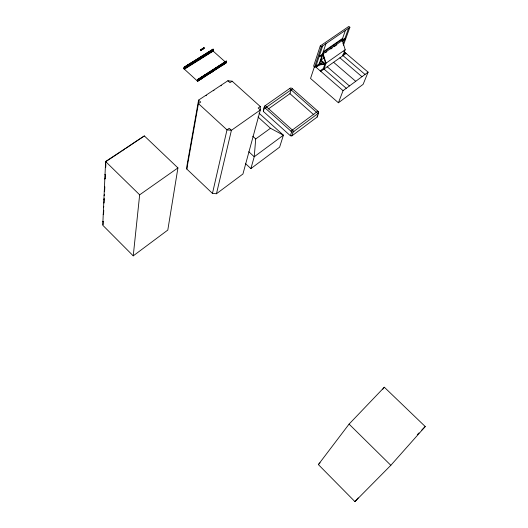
<?xml version="1.0" encoding="UTF-8"?>
<svg xmlns="http://www.w3.org/2000/svg" width="528" height="528" viewBox="0 0 528 528"><rect width="100%" height="100%" fill="white"/><g stroke="black" fill="none" stroke-linecap="round" stroke-linejoin="round"><path stroke-width="0.79" d="M105.6 161.528L102.762 225.238L133.241 255.849L167.805 230.056L177.929 167.911L144.355 135.927L105.6 161.528L139.656 194.825L133.241 255.849M103.105 224.783L103.211 222.413M103.6 213.847L103.745 210.553L103.402 210.797M104.095 202.93L103.752 202.943M104.115 202.468L104.28 198.812L103.93 199.049M104.65 190.628L104.808 187.057L104.452 187.301M105.204 178.286L105.343 175.316M105.692 167.482L105.778 165.686L105.402 165.937M105.785 165.422L105.857 163.871M105.976 161.278L106.484 162.063M186.8 169.039L186.952 165.752L198.568 100.115L205.616 95.462L205.92 95.74L206.474 95.377L206.171 95.099L213.134 90.499L213.437 90.776L213.979 90.413L213.682 90.136L220.559 85.595L220.856 85.866L221.397 85.51L221.1 85.239L227.891 80.751L232.155 81.213L260.304 106.537L260.324 109.969L242.939 173.989L216.467 193.743L212.461 193.406L186.8 169.039L198.429 103.58L198.568 100.115L200.699 102.076L198.429 103.58L226.994 129.862L231.422 130.297L260.324 109.969L258.172 108.029L260.304 106.537M124.898 148.784L125.261 148.54M250.892 168.597L279.616 147.147L283.417 135.194L270.468 128.264L255.717 138.956L254.232 156.757L250.892 168.597L245.546 163.647M134.878 142.19L126.291 148.117M135.234 141.953L144.355 135.927M226.228 62.799L197.624 81.246L183.975 68.805L184.226 67.142L213.259 49.256L212.949 50.926L184.186 68.996L184.246 67.082L187.691 64.99M184.246 67.082L183.975 68.805M184.477 68.68L184.397 69.194L213.16 51.11L213.259 50.602L184.265 68.488L213.259 50.602M187.651 64.957L187.691 65.644M187.678 65.723L187.796 64.97M187.658 66.422L187.796 65.617M187.876 65.531L187.922 64.779L191.308 62.66L191.209 63.254M191.077 64.093L191.176 63.499M191.215 64.185L191.268 63.466M191.347 63.353L191.466 62.601M191.308 64.132L191.578 62.489L195.089 60.403M194.746 61.849L194.806 61.222M194.885 61.017L194.938 60.383M194.839 61.908L194.898 61.189M194.977 61.076L195.096 60.317M194.931 61.849L195.043 61.182M195.175 60.344L198.594 58.153M198.317 59.545L198.455 58.991M198.449 59.644L198.574 58.892M198.535 59.585L198.686 58.786M198.713 58.648L198.825 57.948L202.184 55.902M198.627 59.532L198.739 58.859M198.944 60.047L199.03 59.539M197.195 80.857L197.498 80.546M197.406 81.055L197.69 79.405L226.354 60.958L226.142 62.858M197.624 81.246L197.908 79.603L226.565 61.149M197.993 79.543L197.729 81.107M198.02 80.309L197.69 79.405M201.94 57.328L202.092 56.668L202.033 57.394M202.085 56.496L202.29 55.882M202.178 56.555L202.303 55.803M202.125 57.334L202.415 55.697L205.762 53.665M202.211 57.281L202.31 56.569M202.356 56.443L202.415 55.697M203.874 48.576L204.105 47.685L200.548 49.896M198.04 79.669L201.458 77.385L201.194 78.877M201.274 78.896L201.65 77.187M205.511 55.09L205.663 54.43M205.656 54.259L205.867 53.645M205.597 55.15L205.986 53.46L209.273 51.401L209.207 52.028L209.431 51.335M205.775 55.037L205.894 54.364L207.247 53.519M205.927 54.206L206.026 53.493M209.161 51.995L209.273 51.401M204.877 76.586L205.088 75.042L201.696 77.319L201.67 77.953M209.055 52.866L209.161 52.272M204.884 76.613L205.194 74.91M209.147 52.925L209.213 52.206M204.989 76.494L205.286 74.851M209.319 52.813L209.444 52.14M205.214 75.814L205.003 76.415M212.579 50.648L212.738 49.988M208.415 74.29L208.705 72.719L205.181 74.989M212.672 50.714L212.645 50.021M213.048 49.064L209.596 51.308M208.897 72.521L208.428 74.21M208.824 73.484L208.613 74.092M211.999 71.973L212.401 70.27L212.461 70.937M212.183 71.861L212.494 70.211M215.569 69.676L215.972 67.967M215.747 69.557L216.064 67.914M215.906 69.498L216.018 68.911L219.259 66.759M219.113 67.386L219.424 65.822L216.104 68.039M219.615 65.624L219.127 67.313M222.71 65.109L223.06 63.406M222.809 65.003L223.146 63.353M226.294 62.113L222.829 64.924M212.461 193.406L226.994 129.862L229.238 128.291L231.422 130.297L216.467 193.743M264.475 106.201L263.373 111.441L290.36 135.742L291.859 135.894L317.236 116.985L318.661 113.032L318.602 111.837L291.793 88.189L290.341 88.031L264.475 106.201L263.373 111.441M268.283 108.992L289.945 93.674L291.119 89.846M290.36 135.742L291.654 131.815L264.488 107.402M343.418 45.236L349.892 27.271L348.856 26.4L320.265 45.949L313.612 66.145L314.635 67.036L319.183 63.855M314.398 66.812L310.537 78.467L338.408 102.782L363.119 84.341L368.102 72.164L343.768 51.44M291.859 135.894L293.159 131.96L318.661 113.032M314.635 67.036L321.321 46.853L349.892 27.271M338.408 102.782L343.061 90.651L315.671 66.917L322.654 45.943M315.671 66.917L318.912 64.654L325.967 43.666M319.519 64.429L320.78 60.674L324.304 63.71L319.519 64.429L322.806 62.132M342.969 38.788L342.124 41.158L345.266 38.98L345.53 38.247L319.829 56.047L319.585 56.78L322.859 54.509L325.4 62.588L325.05 63.598L320.978 60.086L323.657 52.14L342.969 38.788L342.553 38.438L323.242 51.784L323.657 52.14M320.133 70.785L323.367 68.501L324.852 64.185L319.321 65.01L316.081 67.274M324.007 69.062L326.053 63.149L345.173 49.711L342.382 40.425M341.748 40.709L345.444 30.32M318.127 113.157L318.602 111.837M342.976 43.857L348.625 28.142M343.009 55.631L345.173 49.711M318.371 464.587L349.074 424.109L384.325 387.229L425.238 426.538L390.832 465.307L354.922 501.6L318.371 464.587L320.067 462.799M382.813 389.176L384.325 387.229M354.922 501.6L358.189 497.93M417.272 434.683L418.981 432.94M421.826 430.03L425.238 426.538M343.061 90.651L368.102 72.164M290.888 131.122L317.843 111.17M342.995 54.648L345.477 52.899M320.78 71.346L346.117 53.44M139.656 194.825L177.929 167.911M102.92 221.641L103.257 221.404M102.907 221.859L103.25 221.621M265.241 108.082L292.538 88.849M103.244 214.309L103.587 214.071L103.237 214.533M321.295 63.631L322.608 62.707M103.415 210.573L103.759 210.329M320.978 60.086L324.284 57.79M103.574 207.009L103.917 206.771M325.519 52.668L326.845 51.744M330.832 48.985L332.158 48.061M334.151 46.682L336.811 44.84M103.917 199.287L104.267 199.043M104.102 195.109L104.458 194.865M104.095 195.347L104.445 195.103M104.28 191.11L104.636 190.865L104.273 191.354M104.465 187.057L104.821 186.813M104.828 178.787L105.197 178.543L104.821 179.038M105.019 174.563L105.382 174.319M105.006 174.814L105.376 174.57M105.395 166.195L105.765 165.95M232.155 81.213L229.997 82.645L227.891 80.751M105.587 161.792L120.364 152.031M121.658 151.18L124.232 149.477M197.637 81.167L226.241 62.72M197.888 79.682L201.458 77.385M201.544 77.326L205.088 75.042M208.798 72.659L212.355 70.455L208.943 72.653L208.765 73.267M212.388 70.349L215.926 68.152L212.533 70.336M215.959 68.046L219.424 65.822M219.509 65.762L223.007 63.591L219.602 65.703M223.04 63.492L226.505 61.439M208.758 72.765L205.326 74.976L205.26 75.577M226.519 61.334L223.186 63.479L223.1 64.079M197.762 80.428L226.413 61.895M197.749 80.507L226.347 62.159M212.309 71.313L215.754 69.082M199.452 79.735L205.583 75.781M207.623 74.468L210.349 72.712M211.715 71.834L213.754 70.514M215.8 69.194L221.932 65.248M223.971 63.928L225.337 63.05M184.437 67.333L213.259 49.256M191.486 63.083L193.499 61.822M195.782 60.39L197.789 59.129M210.085 51.421L212.038 50.193M191.525 63.241L192.905 62.377M195.743 60.628L197.135 59.783L195.815 60.694M200.013 57.948L201.34 57.116M204.25 55.288L205.57 54.463M205.841 54.318L207.187 53.473M210.038 51.658L211.398 50.833M185.572 67.122L184.147 67.789M189.862 64.383L191.321 63.512M210.111 51.718L211.451 50.879M200.515 50.596L203.887 48.497M203.98 48.444L200.409 50.734L200.567 49.85L204.092 47.764M291.654 131.815L293.159 131.96M342.375 55.09L365.033 74.428M339.887 57.836L361.944 76.705M320.265 45.949L321.321 46.853M333.59 62.291L355.727 81.305M327.221 66.792L349.43 85.952M318.912 64.654L319.321 65.01M323.367 68.501L346.256 88.295M289.628 88.532L317.962 113.546M289.945 93.674L313.883 114.86M212.949 50.926L225.199 61.882M222.79 64.489L219.529 66.587L219.305 67.195M204.006 47.824L203.795 48.437L200.508 50.483M265.221 105.679L293.891 131.419M219.734 65.802L219.47 66.37M216.051 67.993L216.025 68.64M212.322 71.115L212.302 71.762M259.01 113.164L283.417 135.194L254.232 156.757L248.78 151.734M212.144 71.346L201.584 78.151L201.379 78.758M258.014 117.005L270.468 128.264M201.313 78.329L197.934 80.507L197.835 81.088M252.734 136.224L255.717 138.956M349.074 424.109L390.832 465.307M323.11 53.777L326.053 63.149M317.176 115.797L317.236 116.985"/></g></svg>
